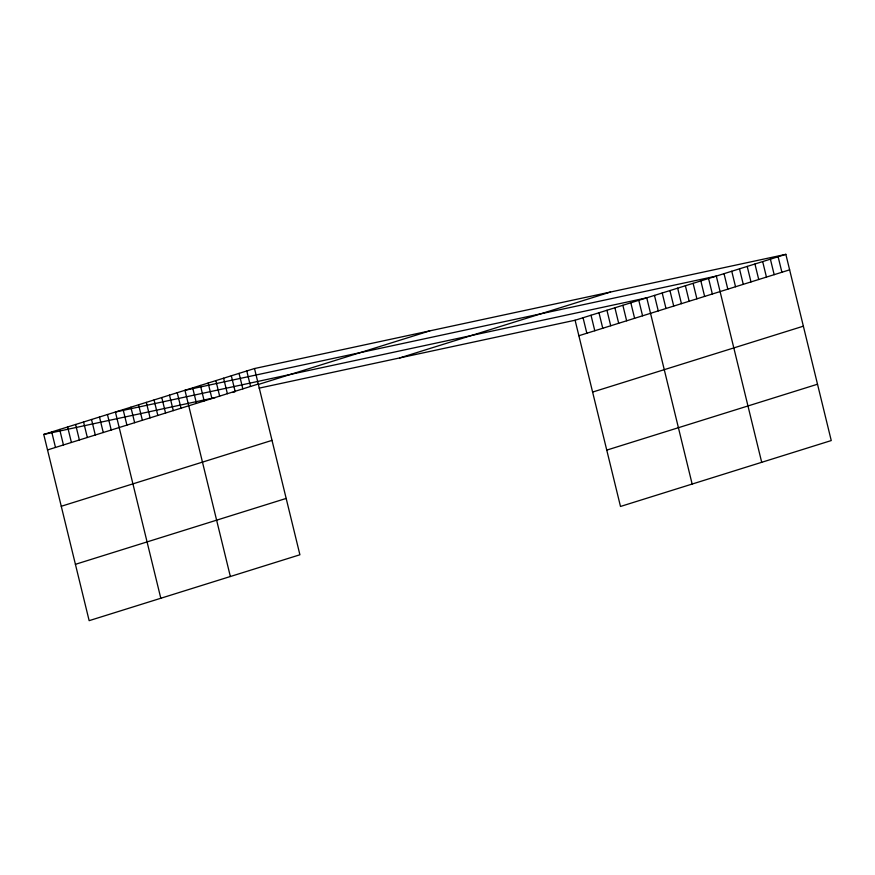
<?xml version="1.0" encoding="UTF-8"?>
<svg xmlns="http://www.w3.org/2000/svg" width="875" height="875" viewBox="0 0 875 875"><rect width="100%" height="100%" fill="white"/><g stroke="black" fill="none" stroke-linecap="round" stroke-linejoin="round"><path stroke-width="1.31" d="M254.505 368.539L299.906 554.772L89.152 620.659L43.75 434.438L254.505 368.539L785.848 254.341L831.25 440.562L620.495 506.461L575.094 320.228L785.848 254.341M47.523 449.936L258.289 384.038M232.739 392.481L235.014 391.77M258.902 384.3L429.855 330.859M399.755 357.919L610.509 292.031M578.878 335.727L789.633 269.839M61.261 506.275L272.016 440.377M592.605 392.066L803.37 326.178M75.414 564.32L286.169 498.433M606.758 450.111L817.513 384.223M43.75 434.438L215.338 397.556M259.098 388.15L575.094 320.228M778.127 256.758L781.9 272.256M770.394 259.175L774.178 274.663M762.672 261.592L766.445 277.08M754.939 263.998L758.723 279.497M747.217 266.416L750.991 281.914M739.484 268.833L743.269 284.331M731.762 271.25L735.536 286.748M724.03 273.667L727.814 289.166M761.698 462.306L716.308 276.084L184.953 390.294L230.355 576.516M708.575 278.502L712.348 294M700.853 280.919L704.627 296.417M693.12 283.336L696.894 298.823M685.387 285.753L689.172 301.241M677.666 288.159L681.439 303.658M669.933 290.577L673.717 306.075M662.211 292.994L665.984 308.492M654.478 295.411L658.263 310.909M692.147 484.05L646.756 297.828L115.412 412.038L160.803 598.259M638.794 300.322L642.567 315.809M630.831 302.805L634.605 318.303M622.869 305.298L626.642 320.797M614.906 307.781L618.68 323.28M606.944 310.275L610.717 325.773M598.981 312.769L602.755 328.256M591.019 315.252L594.792 330.75M583.056 317.745L586.83 333.244M246.783 370.956L250.556 386.455M239.05 373.373L242.834 388.872M231.328 375.791L235.102 391.289M223.595 378.208L227.38 393.706M215.873 380.625L219.647 396.123M208.141 383.042L211.914 398.541M200.419 385.459L204.192 400.958M192.686 387.877L196.459 403.364M177.231 392.7L181.005 408.198M169.498 395.117L173.283 410.616M161.777 397.534L165.55 413.033M154.044 399.952L157.828 415.45M146.322 402.369L150.095 417.867M138.589 404.786L142.373 420.284M130.867 407.203L134.641 422.702M123.134 409.62L126.908 425.119M107.45 414.52L111.223 430.019M99.487 417.014L103.261 432.512M91.525 419.497L95.298 434.995M83.562 421.991L87.336 437.489M75.6 424.484L79.373 439.972M67.638 426.967L71.411 442.466M59.675 429.461L63.448 444.959M51.712 431.944L55.486 447.442"/></g></svg>
